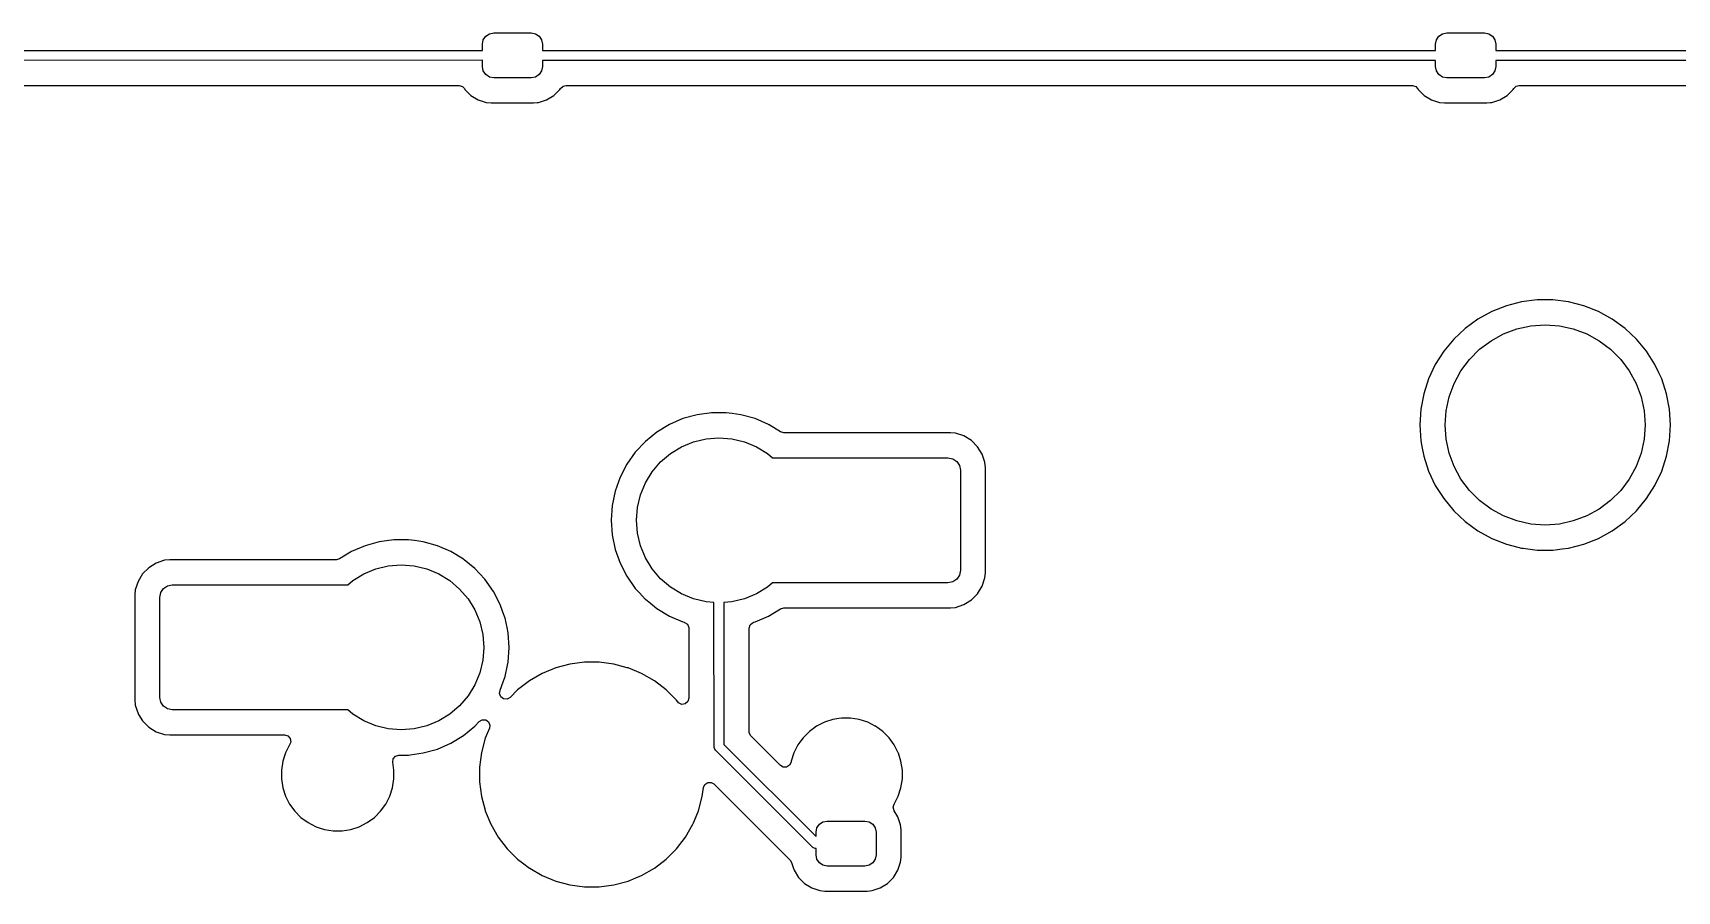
# Model space of a CAD drawing. Header units: millimetres. Extents: x 46 to 4458, y 59 to 1499.
# Drawn here: x 1960.69 to 1993.55, y 883.66 to 900.81 of the extents above; entities that cross this region are included whole.
import ezdxf

# ---------------------------------------------------------------- set-up
doc = ezdxf.new("R2010")
doc.units = ezdxf.units.MM
doc.layers.add('BLACK', color=7, linetype='Continuous')

msp = doc.modelspace()

# ---------------------------------------------------------------- linework, layer by layer
at = {"layer": 'BLACK', "linetype": 'Continuous'}
for p, q in [((1969.69275, 900.66799), (1969.74152, 900.74099)), ((1969.74152, 900.74099), (1969.81452, 900.78976)), ((1969.81452, 900.78976), (1969.90062, 900.80689)), ((1969.90062, 900.80689), (1970.65062, 900.80689)), ((1970.65062, 900.80689), (1970.73672, 900.78976)), ((1970.73672, 900.78976), (1970.80972, 900.74099)), ((1970.80972, 900.74099), (1970.85849, 900.66799)), ((1988.74275, 900.66799), (1988.79152, 900.74099)), ((1988.79152, 900.74099), (1988.86452, 900.78976)), ((1988.86452, 900.78976), (1988.95062, 900.80689)), ((1988.95062, 900.80689), (1989.70062, 900.80689)), ((1989.70062, 900.80689), (1989.78672, 900.78976)), ((1989.78672, 900.78976), (1989.85972, 900.74099)), ((1989.85972, 900.74099), (1989.90849, 900.66799)), ((1952.22138, 900.45497), (1969.67562, 900.45682)), ((1969.67562, 900.58189), (1969.69275, 900.66799)), ((1969.67562, 900.45682), (1969.67562, 900.58189)), ((1970.85849, 900.66799), (1970.87562, 900.58189)), ((1970.87562, 900.58189), (1970.87562, 900.45498)), ((1970.87562, 900.45498), (1988.72562, 900.45546)), ((1988.72562, 900.58189), (1988.74275, 900.66799)), ((1988.72562, 900.45546), (1988.72562, 900.58189)), ((1989.90849, 900.66799), (1989.92562, 900.58189)), ((1989.92562, 900.58189), (1989.92562, 900.4555)), ((1989.92562, 900.4555), (2012.53812, 900.4561)), ((1969.67562, 900.25874), (1952.17812, 900.25689)), ((1969.67562, 900.13189), (1969.67562, 900.25874)), ((1969.69275, 900.04578), (1969.67562, 900.13189)), ((1969.74152, 899.97279), (1969.69275, 900.04578)), ((1970.85849, 900.04578), (1970.80972, 899.97279)), ((1970.87562, 900.13189), (1970.85849, 900.04578)), ((1988.72562, 900.25738), (1970.87562, 900.2569)), ((1970.87562, 900.2569), (1970.87562, 900.13189)), ((1988.72562, 900.13189), (1988.72562, 900.25738)), ((1988.74275, 900.04578), (1988.72562, 900.13189)), ((1988.79152, 899.97279), (1988.74275, 900.04578)), ((1989.90849, 900.04578), (1989.85972, 899.97279)), ((1989.92562, 900.13189), (1989.90849, 900.04578)), ((2012.53812, 900.25802), (1989.92562, 900.25742)), ((1989.92562, 900.25742), (1989.92562, 900.13189)), ((1952.09906, 899.75639), (1969.21062, 899.75639)), ((1969.21062, 899.75639), (1969.27765, 899.7367)), ((1969.27765, 899.7367), (1969.31615, 899.69748)), ((1969.31615, 899.69748), (1969.3194, 899.69222)), ((1969.3194, 899.69222), (1969.32765, 899.67884)), ((1969.81452, 899.92401), (1969.74152, 899.97279)), ((1969.90062, 899.90689), (1969.81452, 899.92401)), ((1970.65062, 899.90689), (1969.90062, 899.90689)), ((1970.73672, 899.92401), (1970.65062, 899.90689)), ((1970.80972, 899.97279), (1970.73672, 899.92401)), ((1971.22359, 899.67884), (1971.23508, 899.69748)), ((1971.23508, 899.69748), (1971.28703, 899.74421)), ((1971.28703, 899.74421), (1971.34062, 899.75639)), ((1971.34062, 899.75639), (1988.26062, 899.75639)), ((1988.26062, 899.75639), (1988.32765, 899.7367)), ((1988.32765, 899.7367), (1988.36615, 899.69748)), ((1988.36615, 899.69748), (1988.3694, 899.69222)), ((1988.3694, 899.69222), (1988.37765, 899.67884)), ((1988.86452, 899.92401), (1988.79152, 899.97279)), ((1988.95062, 899.90689), (1988.86452, 899.92401)), ((1989.70062, 899.90689), (1988.95062, 899.90689)), ((1989.78672, 899.92401), (1989.70062, 899.90689)), ((1989.85972, 899.97279), (1989.78672, 899.92401)), ((1990.27359, 899.67884), (1990.28508, 899.69748)), ((1990.28508, 899.69748), (1990.33703, 899.74421)), ((1990.33703, 899.74421), (1990.39062, 899.75639)), ((1990.39062, 899.75639), (2012.07312, 899.75639)), ((1969.32765, 899.67884), (1969.44757, 899.55892)), ((1969.44757, 899.55892), (1969.44758, 899.55892)), ((1969.44758, 899.55892), (1969.59191, 899.46989)), ((1969.59191, 899.46989), (1969.59192, 899.46989)), ((1969.59192, 899.46989), (1969.59192, 899.46988)), ((1969.59192, 899.46988), (1969.75291, 899.41654)), ((1969.75291, 899.41654), (1969.85227, 899.40639)), ((1969.85227, 899.40639), (1970.69896, 899.40639)), ((1970.69896, 899.40639), (1970.69897, 899.40639)), ((1970.69897, 899.40639), (1970.77138, 899.41379)), ((1970.69897, 899.40639), (1970.69897, 899.40639)), ((1970.77138, 899.41379), (1970.79833, 899.41654)), ((1970.79833, 899.41654), (1970.95932, 899.46988)), ((1970.95932, 899.46988), (1971.10366, 899.55892)), ((1971.10366, 899.55892), (1971.22359, 899.67884)), ((1988.37765, 899.67884), (1988.49757, 899.55892)), ((1988.49757, 899.55892), (1988.49758, 899.55892)), ((1988.49758, 899.55892), (1988.64191, 899.46989)), ((1988.64191, 899.46989), (1988.64192, 899.46989)), ((1988.64192, 899.46989), (1988.64192, 899.46988)), ((1988.64192, 899.46988), (1988.80291, 899.41654)), ((1988.80291, 899.41654), (1988.90227, 899.40639)), ((1988.90227, 899.40639), (1989.74896, 899.40639)), ((1989.74896, 899.40639), (1989.74897, 899.40639)), ((1989.74897, 899.40639), (1989.82138, 899.41379)), ((1989.74897, 899.40639), (1989.74897, 899.40639)), ((1989.82138, 899.41379), (1989.84833, 899.41654)), ((1989.84833, 899.41654), (1990.00932, 899.46988)), ((1990.00932, 899.46988), (1990.15366, 899.55892)), ((1990.15366, 899.55892), (1990.27359, 899.67884)), ((1990.44364, 895.43295), (1990.13889, 895.35471)), ((1990.44366, 895.43296), (1990.44364, 895.43295)), ((1990.75579, 895.47239), (1990.44366, 895.43296)), ((1990.7558, 895.47239), (1990.75579, 895.47239)), ((1991.07044, 895.47239), (1990.7558, 895.47239)), ((1991.07045, 895.47239), (1991.07044, 895.47239)), ((1991.38258, 895.43296), (1991.07045, 895.47239)), ((1991.3826, 895.43295), (1991.38258, 895.43296)), ((1991.68734, 895.35471), (1991.3826, 895.43295)), ((1989.57062, 895.0873), (1989.3161, 894.90237)), ((1989.57064, 895.0873), (1989.57062, 895.0873)), ((1989.84636, 895.23889), (1989.57064, 895.0873)), ((1990.13889, 895.35471), (1989.84636, 895.23889)), ((1989.84636, 895.23889), (1989.84636, 895.23889)), ((1990.13889, 895.35471), (1990.13889, 895.35471)), ((1991.68735, 895.35471), (1991.68734, 895.35471)), ((1991.97988, 895.23889), (1991.68735, 895.35471)), ((1991.97988, 895.23888), (1991.97988, 895.23889)), ((1991.97988, 895.23889), (1991.97988, 895.23889)), ((1991.97989, 895.23888), (1991.97988, 895.23888)), ((1992.2556, 895.0873), (1991.97989, 895.23888)), ((1992.25561, 895.0873), (1992.2556, 895.0873)), ((1992.51014, 894.90237), (1992.25561, 895.0873)), ((1992.25561, 895.0873), (1992.25561, 895.0873)), ((1989.31609, 894.90236), (1989.08673, 894.68698)), ((1989.3161, 894.90237), (1989.31609, 894.90236)), ((1989.83184, 894.65439), (1990.08229, 894.79115)), ((1990.08229, 894.79115), (1990.34965, 894.89087)), ((1990.34965, 894.89087), (1990.62849, 894.95153)), ((1990.62849, 894.95153), (1990.91312, 894.97189)), ((1990.91312, 894.97189), (1991.19775, 894.95153)), ((1991.19775, 894.95153), (1991.47658, 894.89087)), ((1991.47658, 894.89087), (1991.74395, 894.79115)), ((1991.74395, 894.79115), (1991.9944, 894.65439)), ((1992.51015, 894.90237), (1992.51014, 894.90237)), ((1992.62422, 894.79525), (1992.51015, 894.90237)), ((1992.51015, 894.90237), (1992.51015, 894.90237)), ((1992.73951, 894.68698), (1992.62422, 894.79525)), ((1988.88617, 894.44455), (1988.71758, 894.1789)), ((1989.08673, 894.68698), (1988.88617, 894.44455)), ((1988.88617, 894.44455), (1988.88617, 894.44455)), ((1989.08673, 894.68698), (1989.08673, 894.68698)), ((1989.40162, 894.28161), (1989.6034, 894.48339)), ((1989.6034, 894.48339), (1989.83184, 894.65439)), ((1991.9944, 894.65439), (1992.22284, 894.48339)), ((1992.22284, 894.48339), (1992.42462, 894.28161)), ((1992.94006, 894.44455), (1992.73951, 894.68698)), ((1992.73951, 894.68698), (1992.73951, 894.68698)), ((1992.94007, 894.44455), (1992.94006, 894.44455)), ((1993.07353, 894.23424), (1992.94007, 894.44455)), ((1988.71758, 894.17889), (1988.58362, 893.89421)), ((1988.71758, 894.1789), (1988.71758, 894.17889)), ((1989.23061, 894.05317), (1989.40162, 894.28161)), ((1992.42462, 894.28161), (1992.59563, 894.05317)), ((1993.10866, 894.17889), (1993.07353, 894.23424)), ((1993.18681, 894.0128), (1993.10866, 894.17889)), ((1988.58362, 893.8942), (1988.48639, 893.59497)), ((1988.58362, 893.89421), (1988.58362, 893.8942)), ((1988.99413, 893.53535), (1989.09386, 893.80272)), ((1989.09386, 893.80272), (1989.23061, 894.05317)), ((1992.59563, 894.05317), (1992.73238, 893.80272)), ((1992.73238, 893.80272), (1992.83211, 893.53535)), ((1993.21905, 893.94429), (1993.18681, 894.0128)), ((1993.24262, 893.8942), (1993.21905, 893.94429)), ((1993.33985, 893.59497), (1993.24262, 893.8942)), ((1988.48639, 893.59497), (1988.42743, 893.2859)), ((1988.93348, 893.25652), (1988.99413, 893.53535)), ((1992.83211, 893.53535), (1992.89276, 893.25652)), ((1993.39881, 893.2859), (1993.33985, 893.59497)), ((1973.96456, 893.17733), (1973.68127, 893.09795)), ((1974.25602, 893.21739), (1973.96456, 893.17733)), ((1973.96456, 893.17733), (1973.96456, 893.17733)), ((1974.55022, 893.21739), (1974.25602, 893.21739)), ((1974.25602, 893.21739), (1974.25602, 893.21739)), ((1974.66569, 893.20152), (1974.55022, 893.21739)), ((1974.55022, 893.21739), (1974.55022, 893.21739)), ((1974.84167, 893.17733), (1974.66569, 893.20152)), ((1974.84168, 893.17733), (1974.84167, 893.17733)), ((1975.12496, 893.09795), (1974.84168, 893.17733)), ((1974.84168, 893.17733), (1974.84168, 893.17733)), ((1988.42743, 893.28589), (1988.40768, 892.97189)), ((1988.42743, 893.2859), (1988.42743, 893.28589)), ((1988.91312, 892.97189), (1988.93348, 893.25652)), ((1992.89276, 893.25652), (1992.91312, 892.97189)), ((1993.39881, 893.28589), (1993.39881, 893.2859)), ((1993.39881, 893.2859), (1993.39881, 893.2859)), ((1993.41856, 892.97189), (1993.39881, 893.28589)), ((1973.16007, 892.82789), (1972.93186, 892.64223)), ((1973.41144, 892.98075), (1973.16007, 892.82789)), ((1973.68127, 893.09795), (1973.41144, 892.98075)), ((1973.41144, 892.98075), (1973.41144, 892.98075)), ((1975.39479, 892.98075), (1975.12496, 893.09795)), ((1975.40067, 892.97718), (1975.39479, 892.98075)), ((1975.40938, 892.97188), (1975.40067, 892.97718)), ((1975.63375, 892.83544), (1975.40938, 892.97188)), ((1975.69818, 892.81739), (1975.63375, 892.83544)), ((1977.07599, 892.81739), (1975.69818, 892.81739)), ((1977.076, 892.81739), (1977.07599, 892.81739)), ((1979.02813, 892.81739), (1977.076, 892.81739)), ((1979.02814, 892.81739), (1979.02813, 892.81739)), ((1979.13091, 892.80689), (1979.02814, 892.81739)), ((1979.13092, 892.80689), (1979.13091, 892.80689)), ((1979.29745, 892.7517), (1979.13092, 892.80689)), ((1988.40768, 892.97189), (1988.40768, 892.97188)), ((1988.40768, 892.97188), (1988.42743, 892.65788)), ((1988.93348, 892.68726), (1988.91312, 892.97189)), ((1992.91312, 892.97189), (1992.89276, 892.68726)), ((1993.39881, 892.65788), (1993.41856, 892.97188)), ((1993.41856, 892.97188), (1993.41856, 892.97189)), ((1972.93186, 892.64223), (1972.73105, 892.42721)), ((1973.43327, 892.40177), (1973.65404, 892.53705)), ((1973.65404, 892.53705), (1973.89324, 892.63613)), ((1973.89324, 892.63613), (1974.145, 892.69657)), ((1974.145, 892.69657), (1974.40312, 892.71689)), ((1974.40312, 892.71689), (1974.66124, 892.69657)), ((1974.66124, 892.69657), (1974.913, 892.63613)), ((1974.913, 892.63613), (1975.1522, 892.53705)), ((1975.1522, 892.53705), (1975.37297, 892.40177)), ((1979.44678, 892.6596), (1979.29745, 892.7517)), ((1979.57083, 892.53554), (1979.44678, 892.6596)), ((1979.66293, 892.38622), (1979.57083, 892.53554)), ((1988.42743, 892.65788), (1988.42743, 892.65788)), ((1988.42743, 892.65788), (1988.45557, 892.51037)), ((1988.45557, 892.51037), (1988.47982, 892.38325)), ((1988.99413, 892.40842), (1988.93348, 892.68726)), ((1992.89276, 892.68726), (1992.83211, 892.40842)), ((1993.33985, 892.34881), (1993.39881, 892.65787)), ((1993.39881, 892.65787), (1993.39881, 892.65788)), ((1972.5614, 892.18687), (1972.42605, 891.92565)), ((1972.73105, 892.42721), (1972.5614, 892.18687)), ((1972.5614, 892.18687), (1972.5614, 892.18687)), ((1973.06824, 892.03673), (1973.23639, 892.23361)), ((1973.23639, 892.23361), (1973.43327, 892.40177)), ((1975.37297, 892.40177), (1975.47234, 892.31689)), ((1975.47234, 892.31689), (1977.02812, 892.31689)), ((1977.02812, 892.31689), (1978.97812, 892.31689)), ((1978.97812, 892.31689), (1979.07379, 892.29786)), ((1979.07379, 892.29786), (1979.1549, 892.24366)), ((1979.1549, 892.24366), (1979.20909, 892.16256)), ((1979.20909, 892.16256), (1979.22812, 892.06689)), ((1979.71421, 892.23148), (1979.66293, 892.38622)), ((1979.71812, 892.21969), (1979.71421, 892.23148)), ((1979.71812, 892.21968), (1979.71812, 892.21969)), ((1979.72301, 892.17182), (1979.71812, 892.21968)), ((1979.72862, 892.1169), (1979.72301, 892.17182)), ((1988.47982, 892.38325), (1988.48639, 892.3488)), ((1988.48639, 892.3488), (1988.58362, 892.04957)), ((1989.09386, 892.14106), (1988.99413, 892.40842)), ((1989.23061, 891.89061), (1989.09386, 892.14106)), ((1992.73238, 892.14106), (1992.59563, 891.89061)), ((1992.83211, 892.40842), (1992.73238, 892.14106)), ((1993.24262, 892.04957), (1993.33985, 892.34881)), ((1972.42605, 891.92565), (1972.32753, 891.64845)), ((1972.83388, 891.57677), (1972.93296, 891.81597)), ((1972.93296, 891.81597), (1973.06824, 892.03673)), ((1979.22812, 892.06689), (1979.22812, 890.06689)), ((1979.72862, 890.01688), (1979.72862, 892.1169)), ((1988.58362, 892.04957), (1988.58362, 892.04957)), ((1988.58362, 892.04957), (1988.71758, 891.76488)), ((1989.40162, 891.66217), (1989.23061, 891.89061)), ((1992.59563, 891.89061), (1992.42462, 891.66217)), ((1993.10866, 891.76488), (1993.24262, 892.04957)), ((1972.32752, 891.64843), (1972.26767, 891.3604)), ((1972.32753, 891.64845), (1972.32752, 891.64843)), ((1972.77343, 891.325), (1972.83388, 891.57677)), ((1988.71758, 891.76488), (1988.71758, 891.76488)), ((1988.71758, 891.76488), (1988.88617, 891.49923)), ((1988.88617, 891.49923), (1988.88617, 891.49922)), ((1988.88617, 891.49922), (1989.08673, 891.2568)), ((1989.6034, 891.46039), (1989.40162, 891.66217)), ((1992.42462, 891.66217), (1992.22284, 891.46039)), ((1992.73951, 891.25679), (1992.94007, 891.49922)), ((1992.94007, 891.49922), (1993.10866, 891.76488)), ((1972.26767, 891.3604), (1972.24759, 891.06689)), ((1972.26767, 891.3604), (1972.26767, 891.3604)), ((1972.75312, 891.06689), (1972.77343, 891.325)), ((1989.08673, 891.2568), (1989.08673, 891.2568)), ((1989.08673, 891.2568), (1989.31609, 891.04141)), ((1989.83184, 891.28938), (1989.6034, 891.46039)), ((1990.08229, 891.15262), (1989.83184, 891.28938)), ((1990.34965, 891.0529), (1990.08229, 891.15262)), ((1991.74395, 891.15262), (1991.47658, 891.0529)), ((1991.9944, 891.28938), (1991.74395, 891.15262)), ((1992.22284, 891.46039), (1991.9944, 891.28938)), ((1992.51015, 891.04141), (1992.73951, 891.25679)), ((1972.24759, 891.06689), (1972.26767, 890.77338)), ((1972.77343, 890.80877), (1972.75312, 891.06689)), ((1989.31609, 891.04141), (1989.3161, 891.0414)), ((1989.3161, 891.0414), (1989.57062, 890.85648)), ((1989.57062, 890.85648), (1989.57063, 890.85648)), ((1989.57063, 890.85648), (1989.57064, 890.85647)), ((1989.57064, 890.85647), (1989.84635, 890.70489)), ((1990.62849, 890.99224), (1990.34965, 891.0529)), ((1990.91312, 890.97189), (1990.62849, 890.99224)), ((1991.19775, 890.99224), (1990.91312, 890.97189)), ((1991.47658, 891.0529), (1991.19775, 890.99224)), ((1991.97989, 890.70489), (1992.2556, 890.85647)), ((1992.2556, 890.85647), (1992.51015, 891.04141)), ((1967.33127, 890.55795), (1967.06144, 890.44075)), ((1967.61456, 890.63733), (1967.33127, 890.55795)), ((1967.90602, 890.67739), (1967.61456, 890.63733)), ((1967.61456, 890.63733), (1967.61456, 890.63733)), ((1968.20022, 890.67739), (1967.90602, 890.67739)), ((1967.90602, 890.67739), (1967.90602, 890.67739)), ((1968.31569, 890.66152), (1968.20022, 890.67739)), ((1968.20022, 890.67739), (1968.20022, 890.67739)), ((1968.49167, 890.63733), (1968.31569, 890.66152)), ((1968.49168, 890.63733), (1968.49167, 890.63733)), ((1968.77496, 890.55795), (1968.49168, 890.63733)), ((1968.49168, 890.63733), (1968.49168, 890.63733)), ((1969.04479, 890.44075), (1968.77496, 890.55795)), ((1972.26767, 890.77338), (1972.26767, 890.77337)), ((1972.26767, 890.77337), (1972.32752, 890.48534)), ((1972.32752, 890.48534), (1972.32753, 890.48533)), ((1972.32753, 890.48533), (1972.42605, 890.20813)), ((1972.83388, 890.55701), (1972.77343, 890.80877)), ((1972.93296, 890.3178), (1972.83388, 890.55701)), ((1989.84635, 890.70489), (1989.84636, 890.70489)), ((1989.84636, 890.70489), (1989.84636, 890.70489)), ((1989.84636, 890.70489), (1989.84636, 890.70489)), ((1989.84636, 890.70489), (1990.13889, 890.58907)), ((1990.13889, 890.58907), (1990.13889, 890.58907)), ((1990.13889, 890.58907), (1990.37115, 890.52944)), ((1990.37115, 890.52944), (1990.44365, 890.51082)), ((1990.44365, 890.51082), (1990.47716, 890.50659)), ((1990.47716, 890.50659), (1990.75579, 890.47139)), ((1991.07045, 890.47139), (1991.25671, 890.49492)), ((1991.25671, 890.49492), (1991.38259, 890.51082)), ((1991.38259, 890.51082), (1991.68734, 890.58907)), ((1991.68734, 890.58907), (1991.6887, 890.58961)), ((1991.6887, 890.58961), (1991.97988, 890.70489)), ((1991.97988, 890.70489), (1991.97988, 890.70489)), ((1991.97988, 890.70489), (1991.97988, 890.70489)), ((1991.97988, 890.70489), (1991.97989, 890.70489)), ((1963.15878, 890.2117), (1963.00946, 890.1196)), ((1963.15879, 890.2117), (1963.15878, 890.2117)), ((1963.32532, 890.26689), (1963.15879, 890.2117)), ((1963.4281, 890.27739), (1963.32532, 890.26689)), ((1963.32532, 890.26689), (1963.32532, 890.26689)), ((1963.42812, 890.27739), (1963.4281, 890.27739)), ((1966.75806, 890.27739), (1963.42812, 890.27739)), ((1966.82249, 890.29544), (1966.75806, 890.27739)), ((1967.06144, 890.44075), (1966.82249, 890.29544)), ((1967.06144, 890.44075), (1967.06144, 890.44075)), ((1967.54324, 890.09613), (1967.795, 890.15657)), ((1967.795, 890.15657), (1968.05312, 890.17689)), ((1968.05312, 890.17689), (1968.31124, 890.15657)), ((1968.31124, 890.15657), (1968.563, 890.09613)), ((1969.0448, 890.44075), (1969.04479, 890.44075)), ((1969.29616, 890.28789), (1969.0448, 890.44075)), ((1969.29617, 890.28789), (1969.29616, 890.28789)), ((1969.30907, 890.27739), (1969.29617, 890.28789)), ((1969.29617, 890.28789), (1969.29617, 890.28789)), ((1969.52438, 890.10223), (1969.30907, 890.27739)), ((1972.42605, 890.20813), (1972.5614, 889.94691)), ((1973.06824, 890.09704), (1972.93296, 890.3178)), ((1990.75579, 890.47139), (1990.7558, 890.47139)), ((1990.7558, 890.47139), (1990.7558, 890.47139)), ((1990.7558, 890.47139), (1990.7558, 890.47139)), ((1990.7558, 890.47139), (1991.07044, 890.47139)), ((1991.07044, 890.47139), (1991.07044, 890.47139)), ((1991.07044, 890.47139), (1991.07044, 890.47139)), ((1991.07044, 890.47139), (1991.07045, 890.47139)), ((1962.79331, 889.84622), (1962.73812, 889.67968)), ((1962.88541, 889.99555), (1962.79331, 889.84622)), ((1962.79331, 889.84622), (1962.79331, 889.84622)), ((1963.00946, 890.1196), (1962.88541, 889.99555)), ((1966.98389, 889.77689), (1967.08327, 889.86177)), ((1967.08327, 889.86177), (1967.30404, 889.99705)), ((1967.30404, 889.99705), (1967.54324, 890.09613)), ((1968.563, 890.09613), (1968.8022, 889.99705)), ((1968.8022, 889.99705), (1969.02297, 889.86177)), ((1969.02297, 889.86177), (1969.21985, 889.69361)), ((1969.52438, 890.10222), (1969.52438, 890.10223)), ((1969.62469, 889.99482), (1969.52438, 890.10222)), ((1969.52438, 890.10222), (1969.52438, 890.10222)), ((1969.72519, 889.88721), (1969.62469, 889.99482)), ((1969.89484, 889.64687), (1969.72519, 889.88721)), ((1972.5614, 889.94691), (1972.5614, 889.9469)), ((1972.5614, 889.9469), (1972.73105, 889.70656)), ((1973.23639, 889.90016), (1973.06824, 890.09704)), ((1973.43327, 889.73201), (1973.23639, 889.90016)), ((1979.07379, 889.83592), (1978.97812, 889.81689)), ((1979.1549, 889.89011), (1979.07379, 889.83592)), ((1979.20909, 889.97122), (1979.1549, 889.89011)), ((1979.22812, 890.06689), (1979.20909, 889.97122)), ((1979.66293, 889.74755), (1979.71812, 889.91409)), ((1979.71812, 889.91409), (1979.72862, 890.01688)), ((1962.73812, 889.67968), (1962.72762, 889.5769)), ((1962.72762, 889.5769), (1962.72762, 887.47689)), ((1962.73812, 889.67968), (1962.73812, 889.67968)), ((1962.73812, 889.67968), (1962.73812, 889.67968)), ((1963.22812, 889.52689), (1963.24715, 889.62256)), ((1963.22812, 887.52689), (1963.22812, 889.52689)), ((1963.24715, 889.62256), (1963.30134, 889.70366)), ((1963.30134, 889.70366), (1963.38245, 889.75786)), ((1963.38245, 889.75786), (1963.47812, 889.77689)), ((1963.47812, 889.77689), (1965.52812, 889.77689)), ((1965.52812, 889.77689), (1966.98389, 889.77689)), ((1969.21985, 889.69361), (1969.388, 889.49673)), ((1969.89484, 889.64686), (1969.89484, 889.64687)), ((1969.89484, 889.64687), (1969.89484, 889.64687)), ((1970.03019, 889.38565), (1969.89484, 889.64686)), ((1972.73105, 889.70656), (1972.8158, 889.61582)), ((1972.8158, 889.61582), (1972.9304, 889.49312)), ((1973.65404, 889.59673), (1973.43327, 889.73201)), ((1973.89324, 889.49764), (1973.65404, 889.59673)), ((1974.145, 889.4372), (1973.89324, 889.49764)), ((1974.913, 889.49764), (1974.66124, 889.4372)), ((1975.1522, 889.59673), (1974.913, 889.49764)), ((1975.37297, 889.73201), (1975.1522, 889.59673)), ((1975.47234, 889.81689), (1975.37297, 889.73201)), ((1976.92812, 889.81689), (1975.47234, 889.81689)), ((1978.97812, 889.81689), (1976.92812, 889.81689)), ((1979.44678, 889.47418), (1979.57083, 889.59823)), ((1979.57083, 889.59823), (1979.66293, 889.74755)), ((1969.388, 889.49673), (1969.52328, 889.27597)), ((1969.52328, 889.27597), (1969.62236, 889.03677)), ((1970.08621, 889.22803), (1970.03019, 889.38565)), ((1970.12871, 889.10845), (1970.08621, 889.22803)), ((1972.9304, 889.49312), (1972.93186, 889.49155)), ((1972.93186, 889.49155), (1973.03385, 889.40858)), ((1973.03385, 889.40858), (1973.16007, 889.30589)), ((1973.16007, 889.30589), (1973.16007, 889.30589)), ((1973.16007, 889.30589), (1973.16007, 889.30589)), ((1973.16007, 889.30589), (1973.41144, 889.15303)), ((1974.30381, 889.4247), (1974.145, 889.4372)), ((1974.30504, 886.52738), (1974.30381, 889.4247)), ((1974.66124, 889.4372), (1974.5019, 889.42466)), ((1974.5019, 889.42466), (1974.5031, 886.58567)), ((1975.3948, 889.15303), (1975.63375, 889.29834)), ((1975.63375, 889.29834), (1975.69818, 889.31639)), ((1975.69818, 889.31639), (1976.8781, 889.31639)), ((1976.8781, 889.31639), (1976.87811, 889.31639)), ((1976.87811, 889.31639), (1979.02813, 889.31639)), ((1979.02813, 889.31639), (1979.13092, 889.32689)), ((1979.13092, 889.32689), (1979.29745, 889.38207)), ((1979.29745, 889.38207), (1979.44678, 889.47418)), ((1969.62236, 889.03677), (1969.68281, 888.785)), ((1970.12871, 889.10843), (1970.12871, 889.10845)), ((1970.16746, 888.92195), (1970.12871, 889.10843)), ((1970.18857, 888.8204), (1970.16746, 888.92195)), ((1973.41144, 889.15303), (1973.41144, 889.15303)), ((1973.41144, 889.15303), (1973.68128, 889.03582)), ((1973.68128, 889.03582), (1973.70864, 889.02815)), ((1973.70864, 889.02815), (1973.70898, 889.02806)), ((1973.70898, 889.02806), (1973.71207, 889.02719)), ((1973.71207, 889.02719), (1973.77132, 888.99015)), ((1973.77132, 888.99015), (1973.80113, 888.92696)), ((1973.80113, 888.92696), (1973.80262, 888.90779)), ((1973.80262, 888.90779), (1973.80262, 887.51141)), ((1975.00362, 888.90779), (1975.0233, 888.97483)), ((1975.00362, 887.47689), (1975.00362, 888.90779)), ((1975.0233, 888.97483), (1975.07611, 889.02058)), ((1975.07611, 889.02058), (1975.09417, 889.02719)), ((1975.09417, 889.02719), (1975.09726, 889.02806)), ((1975.09726, 889.02806), (1975.12496, 889.03582)), ((1975.12496, 889.03582), (1975.39479, 889.15302)), ((1975.12496, 889.03582), (1975.12496, 889.03582)), ((1975.39479, 889.15302), (1975.3948, 889.15303)), ((1975.3948, 889.15303), (1975.3948, 889.15303)), ((1969.68281, 888.785), (1969.70312, 888.52689)), ((1969.70312, 888.52689), (1969.68281, 888.26877)), ((1970.20864, 888.52689), (1970.18857, 888.8204)), ((1970.18857, 888.23338), (1970.20864, 888.52689)), ((1969.68281, 888.26877), (1969.62236, 888.01701)), ((1970.17541, 888.17006), (1970.18857, 888.23338)), ((1971.42432, 888.19289), (1971.14012, 888.11674)), ((1971.716, 888.23129), (1971.42432, 888.19289)), ((1971.71601, 888.23129), (1971.716, 888.23129)), ((1972.01023, 888.23129), (1971.71601, 888.23129)), ((1971.71601, 888.23129), (1971.71601, 888.23129)), ((1972.01024, 888.23129), (1972.01023, 888.23129)), ((1972.01023, 888.23129), (1972.01023, 888.23129)), ((1972.30192, 888.19289), (1972.01024, 888.23129)), ((1972.57163, 888.12062), (1972.30192, 888.19289)), ((1972.30192, 888.19289), (1972.30192, 888.19289)), ((1972.30192, 888.19289), (1972.30192, 888.19289)), ((1969.62236, 888.01701), (1969.52328, 887.7778)), ((1970.08971, 887.83561), (1970.12871, 887.94533)), ((1970.12871, 887.94534), (1970.17541, 888.17006)), ((1970.12871, 887.94533), (1970.12871, 887.94534)), ((1970.12871, 887.94534), (1970.12871, 887.94534)), ((1970.61351, 887.85704), (1970.38011, 887.67794)), ((1970.61353, 887.85705), (1970.61351, 887.85704)), ((1970.86831, 888.00415), (1970.61353, 887.85705)), ((1970.86832, 888.00415), (1970.86831, 888.00415)), ((1971.14012, 888.11674), (1970.86832, 888.00415)), ((1972.58611, 888.11674), (1972.57163, 888.12062)), ((1972.85791, 888.00415), (1972.58611, 888.11674)), ((1972.85793, 888.00415), (1972.85791, 888.00415)), ((1973.11271, 887.85705), (1972.85793, 888.00415)), ((1973.11272, 887.85704), (1973.11271, 887.85705)), ((1973.11271, 887.85705), (1973.11271, 887.85705)), ((1973.34613, 887.67794), (1973.11272, 887.85704)), ((1973.11272, 887.85704), (1973.11272, 887.85704)), ((1973.11272, 887.85704), (1973.11272, 887.85704)), ((1963.24715, 887.43122), (1963.22812, 887.52689)), ((1969.388, 887.55704), (1969.21985, 887.36016)), ((1969.52328, 887.7778), (1969.388, 887.55704)), ((1970.01901, 887.60704), (1970.02896, 887.66529)), ((1970.04343, 887.54158), (1970.01901, 887.60704)), ((1970.02896, 887.66529), (1970.03019, 887.66811)), ((1970.03019, 887.66812), (1970.03273, 887.67526)), ((1970.03019, 887.66811), (1970.03019, 887.66812)), ((1970.03273, 887.67526), (1970.08971, 887.83561)), ((1970.09936, 887.49971), (1970.04343, 887.54158)), ((1970.23038, 887.52821), (1970.16905, 887.49472)), ((1970.38011, 887.67794), (1970.23038, 887.52821)), ((1973.34614, 887.67793), (1973.34613, 887.67794)), ((1973.55416, 887.4699), (1973.34614, 887.67793)), ((1962.72762, 887.47689), (1962.72762, 887.47687)), ((1962.72762, 887.47687), (1962.73812, 887.37409)), ((1962.73812, 887.37409), (1962.73812, 887.37409)), ((1962.73812, 887.37409), (1962.7933, 887.20756)), ((1962.7933, 887.20756), (1962.79331, 887.20755)), ((1962.79331, 887.20755), (1962.80495, 887.18868)), ((1963.30134, 887.35011), (1963.24715, 887.43122)), ((1963.38245, 887.29592), (1963.30134, 887.35011)), ((1963.47812, 887.27689), (1963.38245, 887.29592)), ((1965.40312, 887.27689), (1963.47812, 887.27689)), ((1966.98389, 887.27689), (1965.40312, 887.27689)), ((1967.08327, 887.19201), (1966.98389, 887.27689)), ((1969.21985, 887.36016), (1969.02297, 887.19201)), ((1970.16905, 887.49472), (1970.09936, 887.49971)), ((1973.55417, 887.46989), (1973.55416, 887.4699)), ((1973.58024, 887.43592), (1973.55417, 887.46989)), ((1973.59742, 887.41769), (1973.58024, 887.43592)), ((1973.66097, 887.38867), (1973.59742, 887.41769)), ((1973.73013, 887.39861), (1973.66097, 887.38867)), ((1973.78293, 887.44437), (1973.73013, 887.39861)), ((1973.80262, 887.51141), (1973.78293, 887.44437)), ((1975.00362, 886.84698), (1975.00362, 887.47689)), ((1962.80495, 887.18868), (1962.88541, 887.05823)), ((1962.88541, 887.05823), (1963.00946, 886.93418)), ((1963.00946, 886.93418), (1963.15879, 886.84207)), ((1967.30404, 887.05673), (1967.08327, 887.19201)), ((1967.54324, 886.95764), (1967.30404, 887.05673)), ((1967.795, 886.8972), (1967.54324, 886.95764)), ((1968.05312, 886.87689), (1967.795, 886.8972)), ((1968.31124, 886.8972), (1968.05312, 886.87689)), ((1968.563, 886.95764), (1968.31124, 886.8972)), ((1968.8022, 887.05673), (1968.563, 886.95764)), ((1969.02297, 887.19201), (1968.8022, 887.05673)), ((1969.29617, 886.76589), (1969.52438, 886.95155)), ((1969.52438, 886.95155), (1969.61261, 887.04602)), ((1969.61261, 887.04602), (1969.67275, 887.08158)), ((1969.67275, 887.08158), (1969.74257, 887.07898)), ((1969.81779, 886.91393), (1969.73327, 886.70988)), ((1969.74257, 887.07898), (1969.7999, 887.03904)), ((1969.7999, 887.03904), (1969.82654, 886.97445)), ((1969.82654, 886.97445), (1969.81779, 886.91393)), ((1976.29288, 886.90566), (1976.20991, 886.84537)), ((1976.35323, 886.9495), (1976.29288, 886.90566)), ((1976.51108, 887.02993), (1976.35323, 886.9495)), ((1976.67956, 887.08467), (1976.51108, 887.02993)), ((1976.51108, 887.02993), (1976.51108, 887.02993)), ((1976.79621, 887.10315), (1976.67956, 887.08467)), ((1976.85454, 887.11239), (1976.79621, 887.10315)), ((1977.0317, 887.11239), (1976.85454, 887.11239)), ((1977.11919, 887.09853), (1977.0317, 887.11239)), ((1977.20668, 887.08467), (1977.11919, 887.09853)), ((1977.37516, 887.02993), (1977.20668, 887.08467)), ((1977.5232, 886.9545), (1977.37516, 887.02993)), ((1977.37516, 887.02993), (1977.37516, 887.02993)), ((1977.53301, 886.9495), (1977.5232, 886.9545)), ((1977.67633, 886.84537), (1977.53301, 886.9495)), ((1963.15879, 886.84207), (1963.32532, 886.78689)), ((1963.32532, 886.78689), (1963.42811, 886.77639)), ((1963.42811, 886.77639), (1965.35524, 886.77639)), ((1965.35524, 886.77639), (1965.35525, 886.77639)), ((1965.35525, 886.77639), (1965.72217, 886.77639)), ((1965.72217, 886.77639), (1965.78921, 886.7567)), ((1965.82051, 886.57678), (1965.74008, 886.41893)), ((1965.78921, 886.7567), (1965.83496, 886.7039)), ((1965.82249, 886.57951), (1965.82051, 886.57678)), ((1965.8449, 886.63474), (1965.82249, 886.57951)), ((1965.83496, 886.7039), (1965.8449, 886.63474)), ((1968.77496, 886.49582), (1969.0448, 886.61303)), ((1969.0448, 886.61303), (1969.29617, 886.76589)), ((1969.73327, 886.70988), (1969.65712, 886.42568)), ((1974.5031, 886.58567), (1976.34312, 884.74821)), ((1975.00645, 886.82063), (1975.00362, 886.84698)), ((1975.03994, 886.7593), (1975.00645, 886.82063)), ((1975.6327, 886.16654), (1975.03994, 886.7593)), ((1975.98051, 886.57678), (1975.90008, 886.41893)), ((1976.03992, 886.65855), (1975.98051, 886.57678)), ((1976.08464, 886.7201), (1976.03992, 886.65855)), ((1976.2099, 886.84537), (1976.08464, 886.7201)), ((1976.08464, 886.7201), (1976.08464, 886.7201)), ((1976.08464, 886.7201), (1976.08464, 886.7201)), ((1976.20991, 886.84537), (1976.2099, 886.84537)), ((1976.2099, 886.84537), (1976.2099, 886.84537)), ((1977.8016, 886.7201), (1977.67633, 886.84537)), ((1977.90573, 886.57678), (1977.8016, 886.7201)), ((1977.93864, 886.51219), (1977.90573, 886.57678)), ((1965.68533, 886.25044), (1965.65762, 886.07547)), ((1965.74008, 886.41893), (1965.68533, 886.25044)), ((1965.74008, 886.41893), (1965.74008, 886.41893)), ((1967.88367, 886.23299), (1967.89262, 886.30228)), ((1967.90862, 886.07547), (1967.88367, 886.23299)), ((1967.89262, 886.30228), (1967.93762, 886.35573)), ((1967.93762, 886.35573), (1968.00437, 886.37637)), ((1968.00437, 886.37637), (1968.00614, 886.37639)), ((1968.00614, 886.37639), (1968.20022, 886.37639)), ((1968.20022, 886.37639), (1968.23164, 886.38071)), ((1968.23164, 886.38071), (1968.49167, 886.41645)), ((1968.49167, 886.41645), (1968.77496, 886.49582)), ((1969.65712, 886.42568), (1969.61872, 886.134)), ((1974.31997, 886.49133), (1974.30504, 886.52738)), ((1974.33241, 886.47618), (1974.31997, 886.49133)), ((1976.28756, 884.52374), (1974.33241, 886.47618)), ((1975.84286, 886.23482), (1975.81293, 886.17168)), ((1975.84533, 886.25045), (1975.84286, 886.23482)), ((1975.90008, 886.41893), (1975.84533, 886.25045)), ((1975.90008, 886.41893), (1975.90008, 886.41893)), ((1977.98616, 886.41893), (1977.93864, 886.51219)), ((1977.989, 886.41019), (1977.98616, 886.41893)), ((1977.98616, 886.41893), (1977.98616, 886.41893)), ((1978.04091, 886.25044), (1977.989, 886.41019)), ((1978.06862, 886.07547), (1978.04091, 886.25044)), ((1965.65762, 886.07547), (1965.65762, 885.89831)), ((1965.65762, 885.89831), (1965.68533, 885.72333)), ((1967.88091, 885.72333), (1967.90862, 885.89831)), ((1967.90862, 885.89831), (1967.90862, 886.07547)), ((1969.61872, 886.134), (1969.61872, 886.13399)), ((1969.61872, 886.13399), (1969.61872, 885.83979)), ((1975.68375, 886.13575), (1975.6327, 886.16654)), ((1975.75361, 886.13475), (1975.68375, 886.13575)), ((1975.81293, 886.17168), (1975.75361, 886.13475)), ((1978.04091, 885.72333), (1978.06862, 885.89831)), ((1978.06862, 885.89831), (1978.06862, 886.07547)), ((1965.68533, 885.72333), (1965.74008, 885.55485)), ((1965.74008, 885.55485), (1965.74008, 885.55485)), ((1965.74008, 885.55485), (1965.79438, 885.44828)), ((1967.74573, 885.397), (1967.82616, 885.55485)), ((1967.82616, 885.55485), (1967.88091, 885.72333)), ((1969.61872, 885.83979), (1969.61872, 885.83977)), ((1969.61872, 885.83977), (1969.65683, 885.55029)), ((1974.06912, 885.54809), (1974.09255, 885.7261)), ((1974.09255, 885.7261), (1974.12082, 885.79)), ((1974.12082, 885.79), (1974.17914, 885.82847)), ((1974.17914, 885.82847), (1974.24901, 885.8293)), ((1974.24901, 885.8293), (1974.30317, 885.7976)), ((1974.30317, 885.7976), (1975.82514, 884.27563)), ((1977.90573, 885.397), (1977.98616, 885.55485)), ((1977.98616, 885.55485), (1978.04091, 885.72333)), ((1965.79438, 885.44828), (1965.82051, 885.397)), ((1965.82051, 885.397), (1965.92464, 885.25367)), ((1965.92464, 885.25367), (1966.04991, 885.1284)), ((1967.51633, 885.1284), (1967.6416, 885.25367)), ((1967.6416, 885.25367), (1967.74573, 885.397)), ((1969.65683, 885.55029), (1969.65712, 885.54809)), ((1969.65712, 885.54809), (1969.73114, 885.27184)), ((1969.73114, 885.27184), (1969.73327, 885.26389)), ((1969.73327, 885.26389), (1969.84585, 884.99209)), ((1973.89252, 885.02139), (1973.97815, 885.22812)), ((1973.97815, 885.22812), (1973.99297, 885.2639)), ((1973.99297, 885.2639), (1974.06912, 885.54809)), ((1977.88557, 885.33138), (1977.90382, 885.39388)), ((1977.90401, 885.26399), (1977.88557, 885.33138)), ((1977.90382, 885.39388), (1977.90572, 885.39698)), ((1977.98012, 885.14059), (1977.90401, 885.26399)), ((1977.90572, 885.39698), (1977.90573, 885.397)), ((1966.04991, 885.1284), (1966.19323, 885.02427)), ((1966.19323, 885.02427), (1966.2564, 884.99208)), ((1966.2564, 884.99208), (1966.35108, 884.94385)), ((1966.35108, 884.94385), (1966.35108, 884.94384)), ((1966.35108, 884.94384), (1966.41191, 884.92408)), ((1966.41191, 884.92408), (1966.51956, 884.8891)), ((1967.04667, 884.8891), (1967.21516, 884.94385)), ((1967.21516, 884.94385), (1967.37301, 885.02427)), ((1967.37301, 885.02427), (1967.51633, 885.1284)), ((1969.84585, 884.99209), (1969.84586, 884.99208)), ((1969.84586, 884.99208), (1969.99296, 884.7373)), ((1973.73327, 884.73729), (1973.88038, 884.99208)), ((1973.88038, 884.99208), (1973.89252, 885.02139)), ((1976.34312, 884.83189), (1976.36025, 884.91799)), ((1976.36025, 884.91799), (1976.40902, 884.99099)), ((1976.40902, 884.99099), (1976.48202, 885.03976)), ((1976.48202, 885.03976), (1976.56812, 885.05689)), ((1976.56812, 885.05689), (1977.31812, 885.05689)), ((1977.31812, 885.05689), (1977.40422, 885.03976)), ((1977.40422, 885.03976), (1977.47722, 884.99099)), ((1977.47722, 884.99099), (1977.52599, 884.91799)), ((1977.52599, 884.91799), (1977.54312, 884.83189)), ((1977.98012, 885.14058), (1977.98012, 885.14059)), ((1977.98012, 885.14059), (1977.98012, 885.14059)), ((1978.03347, 884.9796), (1977.98012, 885.14058)), ((1978.04362, 884.88023), (1978.03347, 884.9796)), ((1966.51956, 884.8891), (1966.69454, 884.86139)), ((1966.69454, 884.86139), (1966.69454, 884.86139)), ((1966.69454, 884.86139), (1966.8717, 884.86139)), ((1966.8717, 884.86139), (1967.04667, 884.8891)), ((1966.8717, 884.86139), (1966.8717, 884.86139)), ((1969.99296, 884.7373), (1969.99297, 884.73728)), ((1969.99297, 884.73728), (1970.17207, 884.50388)), ((1973.55417, 884.50388), (1973.73327, 884.73729)), ((1976.34312, 884.74821), (1976.34312, 884.83189)), ((1977.54312, 884.83189), (1977.54312, 884.38189)), ((1978.04362, 884.33354), (1978.04362, 884.88023)), ((1970.17207, 884.50388), (1970.17207, 884.50387)), ((1970.17207, 884.50387), (1970.3801, 884.29584)), ((1970.3801, 884.29584), (1970.38011, 884.29584)), ((1970.38011, 884.29584), (1970.47648, 884.22189)), ((1973.11272, 884.11673), (1973.34613, 884.29584)), ((1973.34613, 884.29584), (1973.55417, 884.50388)), ((1975.82514, 884.27563), (1975.85516, 884.22696)), ((1976.29508, 884.52063), (1976.28756, 884.52374)), ((1976.32361, 884.50881), (1976.29508, 884.52063)), ((1976.34312, 884.50689), (1976.32361, 884.50881)), ((1976.34312, 884.38189), (1976.34312, 884.50689)), ((1976.36025, 884.29578), (1976.34312, 884.38189)), ((1976.40902, 884.22279), (1976.36025, 884.29578)), ((1977.52599, 884.29578), (1977.47722, 884.22279)), ((1977.54312, 884.38189), (1977.52599, 884.29578)), ((1978.03347, 884.23418), (1978.04362, 884.33354)), ((1970.47648, 884.22189), (1970.61352, 884.11673)), ((1970.61352, 884.11673), (1970.6207, 884.11259)), ((1970.6207, 884.11259), (1970.86831, 883.96963)), ((1970.86831, 883.96963), (1970.86832, 883.96962)), ((1970.86832, 883.96962), (1971.14012, 883.85704)), ((1972.58611, 883.85704), (1972.74209, 883.92165)), ((1972.74209, 883.92165), (1972.85791, 883.96962)), ((1972.85791, 883.96962), (1972.85792, 883.96962)), ((1972.85792, 883.96963), (1973.11272, 884.11673)), ((1972.85792, 883.96962), (1972.85792, 883.96963)), ((1975.85516, 884.22696), (1975.88764, 884.12894)), ((1975.88764, 884.12894), (1975.90612, 884.07319)), ((1975.90612, 884.07319), (1975.90612, 884.07318)), ((1975.90612, 884.07318), (1975.99515, 883.92885)), ((1975.99515, 883.92885), (1975.99515, 883.92884)), ((1975.99515, 883.92884), (1976.11507, 883.80892)), ((1976.48202, 884.17401), (1976.40902, 884.22279)), ((1976.56812, 884.15689), (1976.48202, 884.17401)), ((1977.31812, 884.15689), (1976.56812, 884.15689)), ((1977.40422, 884.17401), (1977.31812, 884.15689)), ((1977.47722, 884.22279), (1977.40422, 884.17401)), ((1977.77116, 883.80892), (1977.89109, 883.92884)), ((1977.89109, 883.92884), (1977.98012, 884.07319)), ((1977.98012, 884.07319), (1978.03347, 884.23418)), ((1971.14012, 883.85704), (1971.14013, 883.85704)), ((1971.14013, 883.85704), (1971.14013, 883.85704)), ((1971.14013, 883.85704), (1971.42432, 883.78089)), ((1971.42432, 883.78089), (1971.71601, 883.74249)), ((1971.71601, 883.74249), (1971.71602, 883.74249)), ((1971.71602, 883.74249), (1972.01022, 883.74249)), ((1972.01022, 883.74249), (1972.01023, 883.74249)), ((1972.01023, 883.74249), (1972.30192, 883.78089)), ((1972.30192, 883.78089), (1972.58611, 883.85704)), ((1976.11507, 883.80892), (1976.11508, 883.80892)), ((1976.11508, 883.80892), (1976.25941, 883.71989)), ((1976.25941, 883.71989), (1976.25942, 883.71989)), ((1976.25942, 883.71989), (1976.25942, 883.71988)), ((1976.25942, 883.71988), (1976.42041, 883.66654)), ((1976.42041, 883.66654), (1976.51977, 883.65639)), ((1976.51977, 883.65639), (1977.36646, 883.65639)), ((1977.36646, 883.65639), (1977.36647, 883.65639)), ((1977.36647, 883.65639), (1977.42088, 883.66195)), ((1977.36647, 883.65639), (1977.36647, 883.65639)), ((1977.42088, 883.66195), (1977.46583, 883.66654)), ((1977.46583, 883.66654), (1977.62682, 883.71988)), ((1977.62682, 883.71988), (1977.77116, 883.80892))]:
    msp.add_line(p, q, dxfattribs=at)

doc.saveas('drawing.dxf')
